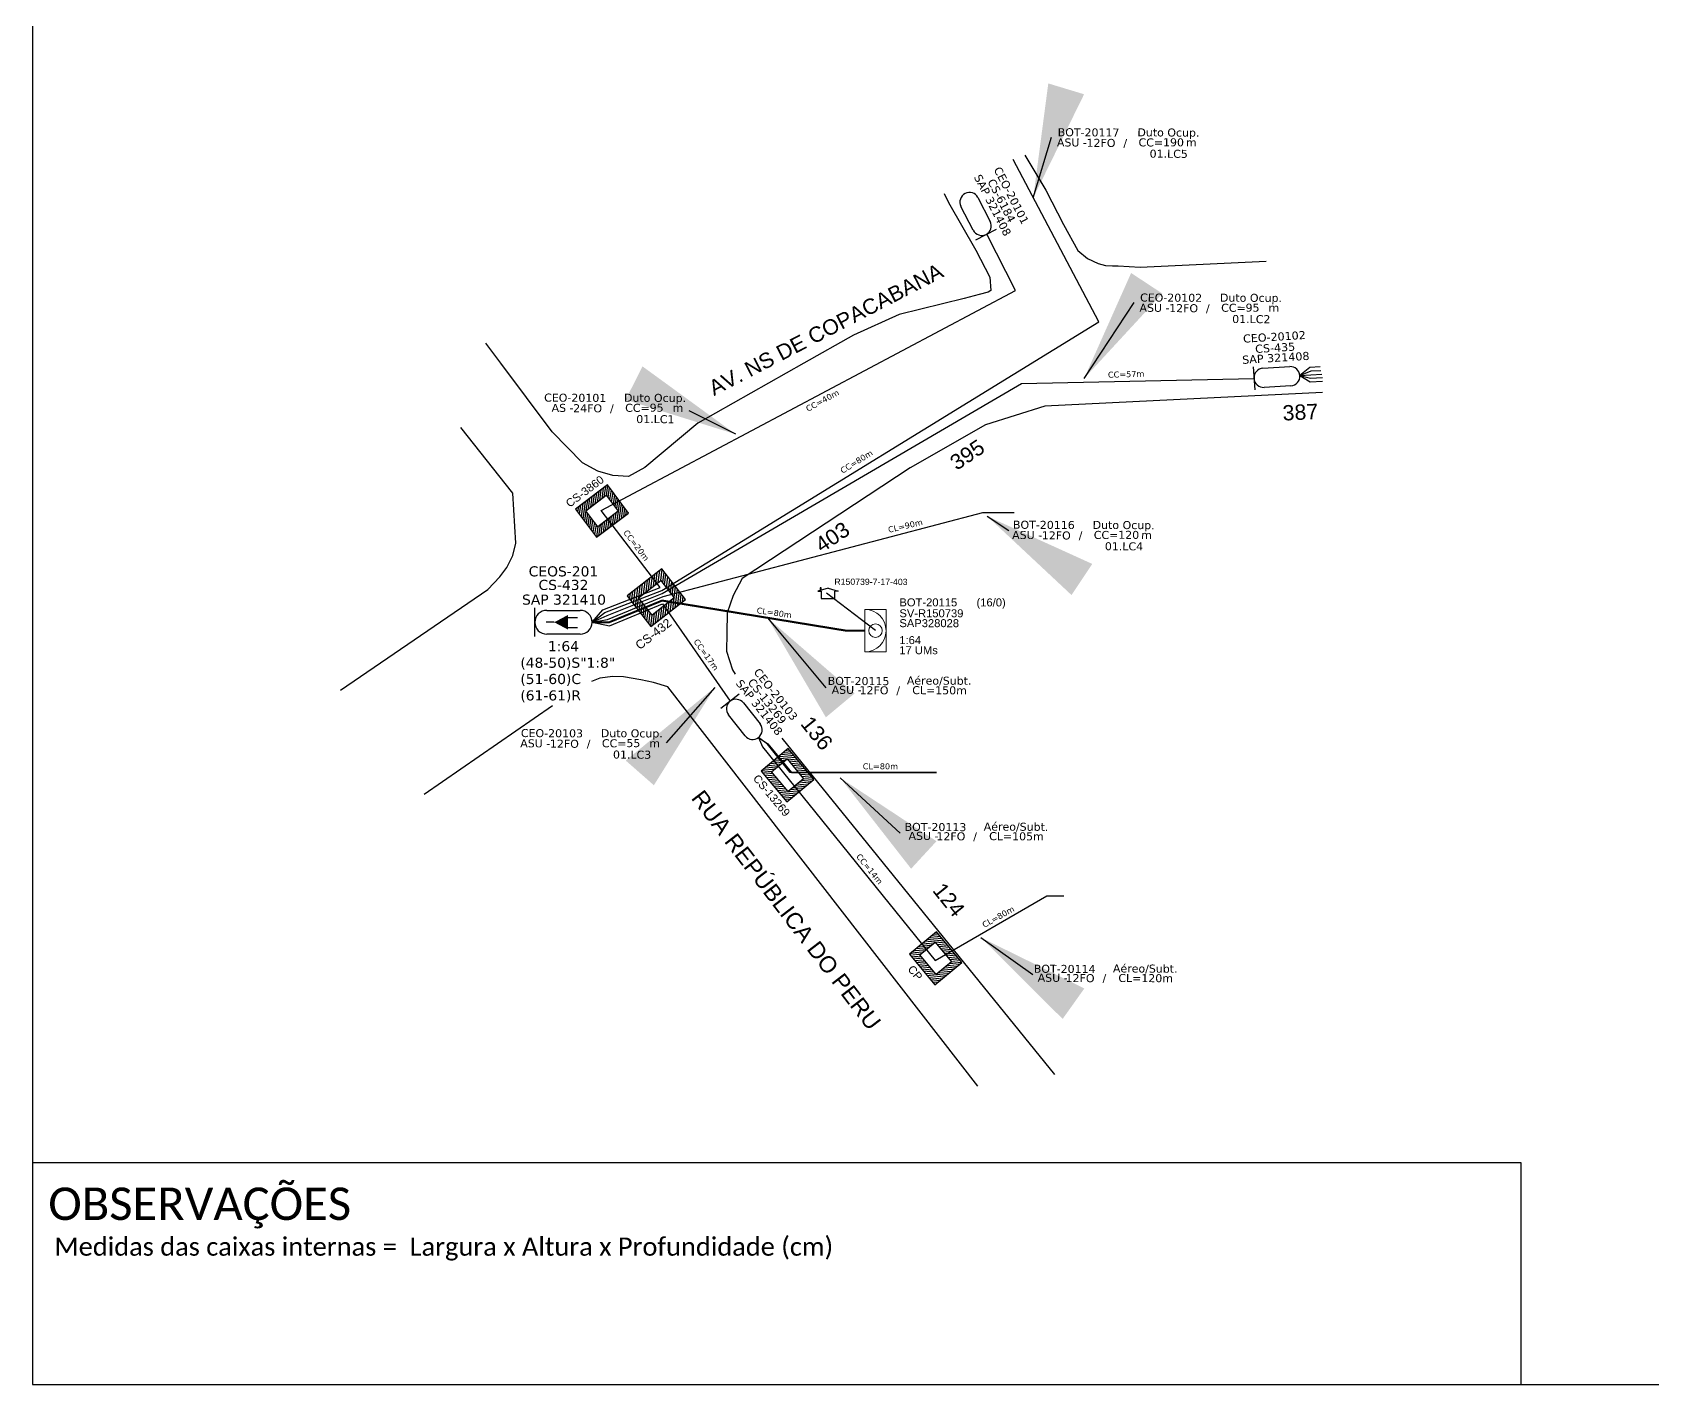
# Model space of a CAD drawing. Extents: x -89 to 749, y 705 to 1299.
# Drawn here: x -89.3 to 266.6, y 705 to 1002 of the extents above; entities that cross this region are included whole.
import ezdxf
from ezdxf.enums import TextEntityAlignment as Align

# ---------------------------------------------------------------- set-up
doc = ezdxf.new("R2010")
doc.units = 0
for name, color, linetype in [('10.1-Caixas Subterrâneas', 5, 'Continuous'), ('20.4-CEOS', 1, 'Continuous'), ('20.5-CEO', 1, 'Continuous'), ('CAP a instalar', 1, 'Continuous'), ('label_cabos', 7, 'Continuous'), ('Legenda', 1, 'Continuous'), ('MUB', 252, 'Continuous'), ('surveys', 7, 'Continuous'), ('Surveys Casinhas', 7, 'Continuous'), ('surveys legendas', 7, 'Continuous')]:
    doc.layers.add(name, color=color, linetype=linetype)
doc.layers.add("20.0-LEGENDA DOS CDO'S", color=1, linetype='Continuous', lineweight=0)
doc.layers.add('20.1-CDO_INTERIOR', color=1, linetype='Continuous', lineweight=0)
doc.layers.add('Comprimeto de lance', color=7, linetype='Continuous', true_color=0xf9f9f9)
doc.layers.add('EXTRA', color=50, linetype='Continuous', plot=False)
doc.styles.add('ARIAL', font='arial.ttf')
doc.styles.add('ROMANS', font='romans')
doc.styles.add('siredit', font='verdana.ttf')
doc.styles.add('WMF-Calibri0', font='calibri.ttf')
doc.linetypes.add('FENCELINE1', pattern='A,0.25,-0.1,[133,ltypeshp.shx,S=0.1,R=0,X=-0.1,Y=0],-0.1,1', length=1.45)
doc.dimstyles.new('CC', dxfattribs={"dimtxt": 1, "dimasz": 2, "dimexe": 0.18, "dimexo": 0.0625, "dimgap": 0.09, "dimtad": 0, "dimdec": 0, "dimrnd": 1, "dimzin": 0, "dimdsep": 46, "dimtxsty": 'siredit', "dimblk": 'NONE', "dimcen": 0, "dimse1": 1, "dimse2": 1, "dimsd1": 1, "dimsd2": 1, "dimclrt": 7, "dimadec": 0, "dimazin": 0, "dimtfac": 1, "dimtdec": 0, "dimtofl": 0, "dimtmove": 0, "dimatfit": 3, "dimfxl": 1, "dimtolj": 1, "dimtzin": 0, "dimarcsym": 0})

# ---------------------------------------------------------------- blocks, each defined once
blk = doc.blocks.new('*X58')
at = {"color": 0, "linetype": 'Continuous'}
for p, q in [((-1.25, 0.34099), (-0.49099, 1.1)), ((-1.25, 0.517767), (-0.667767, 1.1)), ((-1.25, 0.694544), (-0.844544, 1.1)), ((-1.25, 0.87132), (-1.02132, 1.1)), ((-1.25, 1.048097), (-1.198097, 1.1)), ((-0.789214, 0.625), (-0.314214, 1.1)), ((-0.612437, 0.625), (-0.137437, 1.1)), ((-0.43566, 0.625), (0.03934, 1.1)), ((-0.258883, 0.625), (0.216117, 1.1)), ((-0.082107, 0.625), (0.392893, 1.1)), ((0.09467, 0.625), (0.56967, 1.1)), ((0.271447, 0.625), (0.746447, 1.1)), ((0.448223, 0.625), (0.923223, 1.1)), ((0.625, 0.625), (1.1, 1.1)), ((0.801777, 0.625), (1.25, 1.073223)), ((-1.25, 0.164214), (-0.8035, 0.610714)), ((-1.25, -0.012563), (-0.8035, 0.433937)), ((-1.25, -0.18934), (-0.8035, 0.25716)), ((-1.25, -0.366117), (-0.8035, 0.080383)), ((0.8035, 0.449947), (1.25, 0.896447)), ((0.8035, 0.27317), (1.25, 0.71967)), ((0.8035, 0.096393), (1.25, 0.542893)), ((0.8035, -0.080383), (1.25, 0.366117)), ((0.8035, -0.25716), (1.25, 0.18934)), ((0.8035, -0.433937), (1.25, 0.012563)), ((-1.25, -0.542893), (-0.8035, -0.096393)), ((-1.25, -0.71967), (-0.8035, -0.27317)), ((-1.25, -0.896447), (-0.8035, -0.449947)), ((-1.25, -1.073223), (-0.801777, -0.625)), ((-1.1, -1.1), (-0.625, -0.625)), ((-0.923223, -1.1), (-0.448223, -0.625)), ((-0.746447, -1.1), (-0.271447, -0.625)), ((-0.56967, -1.1), (-0.09467, -0.625)), ((-0.392893, -1.1), (0.082107, -0.625)), ((-0.216117, -1.1), (0.258883, -0.625)), ((-0.03934, -1.1), (0.43566, -0.625)), ((0.137437, -1.1), (0.612437, -0.625)), ((0.314214, -1.1), (0.789214, -0.625)), ((0.49099, -1.1), (1.25, -0.34099)), ((0.667767, -1.1), (1.25, -0.517767)), ((0.8035, -0.610714), (1.25, -0.164214)), ((0.844544, -1.1), (1.25, -0.694544)), ((1.02132, -1.1), (1.25, -0.87132)), ((1.198097, -1.1), (1.25, -1.048097))]:
    blk.add_line(p, q, dxfattribs=at)
blk = doc.blocks.new('MANHOLE_MQ')
at = {"color": 0, "linetype": 'Continuous'}
for p, q in [((0.00000623, 0.00000569), (-0.00000627, 0.00000569)), ((-0.00000627, 0.00000569), (-0.00000627, -0.00000531)), ((0.00000623, -0.00000531), (0.00000623, 0.00000569)), ((-0.00000404, 0.00000331), (0.00000399, 0.00000331)), ((-0.00000404, -0.00000294), (-0.00000404, 0.00000331)), ((0.00000399, 0.00000331), (0.00000399, -0.00000294)), ((0.00000399, -0.00000294), (-0.00000404, -0.00000294)), ((0.00000399, -0.00000294), (0.00000399, -0.00000294)), ((-0.00000627, -0.00000531), (0.00000623, -0.00000531))]:
    blk.add_line(p, q, dxfattribs=at)
at = {"color": 0, "linetype": 'Continuous', "xscale": 5e-06, "yscale": 5e-06, "zscale": 1e-05}
blk.add_blockref('*X58', (-0.00000002, 0.00000019), dxfattribs=at)
blk = doc.blocks.new('*X68')
at = {"color": 0, "linetype": 'Continuous'}
for p, q in [((-1.25, 0.34099), (-0.49099, 1.1)), ((-1.25, 0.517767), (-0.667767, 1.1)), ((-1.25, 0.694544), (-0.844544, 1.1)), ((-1.25, 0.87132), (-1.02132, 1.1)), ((-1.25, 1.048097), (-1.198097, 1.1)), ((-0.789214, 0.625), (-0.314214, 1.1)), ((-0.612437, 0.625), (-0.137437, 1.1)), ((-0.43566, 0.625), (0.03934, 1.1)), ((-0.258883, 0.625), (0.216117, 1.1)), ((-0.082107, 0.625), (0.392893, 1.1)), ((0.09467, 0.625), (0.56967, 1.1)), ((0.271447, 0.625), (0.746447, 1.1)), ((0.448223, 0.625), (0.923223, 1.1)), ((0.625, 0.625), (1.1, 1.1)), ((0.801777, 0.625), (1.25, 1.073223)), ((-1.25, 0.164214), (-0.8035, 0.610714)), ((-1.25, -0.012563), (-0.8035, 0.433937)), ((-1.25, -0.18934), (-0.8035, 0.25716)), ((-1.25, -0.366117), (-0.8035, 0.080383)), ((0.8035, 0.449947), (1.25, 0.896447)), ((0.8035, 0.27317), (1.25, 0.71967)), ((0.8035, 0.096393), (1.25, 0.542893)), ((0.8035, -0.080383), (1.25, 0.366117)), ((0.8035, -0.25716), (1.25, 0.18934)), ((0.8035, -0.433937), (1.25, 0.012563)), ((-1.25, -0.542893), (-0.8035, -0.096393)), ((-1.25, -0.71967), (-0.8035, -0.27317)), ((-1.25, -0.896447), (-0.8035, -0.449947)), ((-1.25, -1.073223), (-0.801777, -0.625)), ((-1.1, -1.1), (-0.625, -0.625)), ((-0.923223, -1.1), (-0.448223, -0.625)), ((-0.746447, -1.1), (-0.271447, -0.625)), ((-0.56967, -1.1), (-0.09467, -0.625)), ((-0.392893, -1.1), (0.082107, -0.625)), ((-0.216117, -1.1), (0.258883, -0.625)), ((-0.03934, -1.1), (0.43566, -0.625)), ((0.137437, -1.1), (0.612437, -0.625)), ((0.314214, -1.1), (0.789214, -0.625)), ((0.49099, -1.1), (1.25, -0.34099)), ((0.667767, -1.1), (1.25, -0.517767)), ((0.8035, -0.610714), (1.25, -0.164214)), ((0.844544, -1.1), (1.25, -0.694544)), ((1.02132, -1.1), (1.25, -0.87132)), ((1.198097, -1.1), (1.25, -1.048097))]:
    blk.add_line(p, q, dxfattribs=at)
blk = doc.blocks.new('*U66')
at = {"color": 0, "linetype": 'Continuous'}
for p, q in [((0.001244, 0.001095), (-0.000006, 0.001095)), ((-0.000006, 0.001095), (-0.000006, -0.000005)), ((0.001244, -0.000005), (0.001244, 0.001095)), ((0.000217, 0.000857), (0.00102, 0.000857)), ((0.000217, 0.000232), (0.000217, 0.000857)), ((0.00102, 0.000857), (0.00102, 0.000232)), ((0.00102, 0.000232), (0.000217, 0.000232)), ((0.00102, 0.000232), (0.00102, 0.000232)), ((-0.000006, -0.000005), (0.001244, -0.000005))]:
    blk.add_line(p, q, dxfattribs=at)
at = {"color": 0, "linetype": 'Continuous', "xscale": 0.0005, "yscale": 0.0005, "zscale": 0.001}
blk.add_blockref('*X68', (0.000619, 0.000545), dxfattribs=at)
at = {"layer": '10.1-Caixas Subterrâneas', "color": 0, "lineweight": 0, "style": 'ROMANS'}
blk.add_attdef('FID', (-0.000027, -0.000378), '', height=0.00025, dxfattribs=at)
at = {"layer": '10.1-Caixas Subterrâneas', "color": 0, "lineweight": 0, "style": 'ROMANS', "flags": 3}
for tag, p in [('FATOR', (-0.000622, -0.000749)), ('ID_ATIVIDADE', (-0.000622, -0.001121)), ('QTDE', (-0.000622, -0.001493))]:
    blk.add_attdef(tag, p, '', height=0.00025, dxfattribs=at)
blk = doc.blocks.new('_None')
blk = doc.blocks.new('Inst CB DT OCUP CFOA-SM-ASU-120-S-12')
at = {"layer": 'label_cabos', "color": 0, "style": 'siredit'}
for tag, flags, p in [('ID_ATIVIDADE', 3, (1.31, 2.67)), ('FATOR', 1, (11.56, 2.55))]:
    blk.add_attdef(tag, text='', height=1, rotation=359.69, dxfattribs=dict(at, flags=flags)).set_placement(p, align=Align.MIDDLE_CENTER)
for tag, p in [('TIPO_CABO', (1.26, 0)), ('DESTINO_CABO', (3.13, 1.26)), ('CABO', (4.69, -0.05)), ('/', (7.71, -0.05)), ('LANCE', (10.91, 0)), ('TIPO_CABO', (13.11, 1.24)), ('UND', (15.96, 0)), ('FID', (13.15, -1.41))]:
    blk.add_attdef(tag, text='', height=1, rotation=359.69, dxfattribs=at).set_placement(p, align=Align.MIDDLE_CENTER)
blk.add_attdef('QTDE', (12.43, -0.47), '', height=1, rotation=359.69, dxfattribs=at)
blk = doc.blocks.new('LEGENDA DOS CABOS')
at = {"layer": 'EXTRA', "color": 0, "style": 'siredit'}
for tag, p in [('ID', (4.6, 0.97)), ('XX', (9.03, 0.97))]:
    blk.add_attdef(tag, text='', height=0.48, rotation=359.69, dxfattribs=at).set_placement(p, align=Align.MIDDLE_CENTER)
at = {"layer": 'Legenda', "color": 0, "style": 'siredit'}
for tag, p in [('TIPO_CABO', (1.31, 0)), ('CABO', (4.69, -0.05)), ('/', (6.81, -0.05)), ('METROS', (10.03, -0.05))]:
    blk.add_attdef(tag, text='', height=0.8, rotation=359.69, dxfattribs=at).set_placement(p, align=Align.MIDDLE_CENTER)
blk = doc.blocks.new('*U69')
at = {"layer": '20.4-CEOS', "color": 7, "style": 'siredit'}
for tag, p in [('FIBRAS_SPLITTER', (0, 0)), ('FIBRAS_TOP_C', (0, -4.13)), ('RESERVA_FINAIS', (0, -5.46))]:
    blk.add_attdef(tag, p, '', height=1.01, dxfattribs=at)
for tag, p, flags in [('ID_ATIVIDADE', (0, -6.77), 3), ('FATOR', (0, -8.09), 1), ('QTDE', (0, -9.4), 1), ('FID', (0, -10.71), 1)]:
    blk.add_attdef(tag, p, '', height=1.01, dxfattribs=dict(at, flags=flags))
blk = doc.blocks.new('Inst CB DT OCUP CFOA-SM-AS-80-TS-24')
at = {"layer": 'label_cabos', "color": 0, "style": 'siredit'}
for tag, flags, p in [('ID_ATIVIDADE', 3, (1.31, 2.67)), ('FATOR', 1, (11.56, 2.55))]:
    blk.add_attdef(tag, text='', height=1, rotation=359.69, dxfattribs=dict(at, flags=flags)).set_placement(p, align=Align.MIDDLE_CENTER)
for tag, p in [('TIPO_CABO', (1.76, 0)), ('DESTINO_CABO', (3.13, 1.26)), ('CABO', (4.69, -0.05)), ('/', (7.71, -0.05)), ('LANCE', (10.91, 0)), ('TIPO_CABO', (13.11, 1.24)), ('UND', (15.96, 0)), ('FID', (13.15, -1.41))]:
    blk.add_attdef(tag, text='', height=1, rotation=359.69, dxfattribs=at).set_placement(p, align=Align.MIDDLE_CENTER)
blk.add_attdef('QTDE', (12.43, -0.47), '', height=1, rotation=359.69, dxfattribs=at)

msp = doc.modelspace()

# ---------------------------------------------------------------- linework, layer by layer
msp.add_lwpolyline([(-89.32, 705.02), (749.25, 705.02), (749.25, 1299.02), (-89.32, 1299.02), (-89.32, 705.02)])
at = {"color": 4}
msp.add_lwpolyline([(95.91, 870.62), (85.18, 878.83)], dxfattribs=at)
at = {"color": 7}
for points in [[(-89.24, 753.78), (237.71, 753.78)], [(237.71, 753.78), (237.71, 705.02)]]:
    msp.add_lwpolyline(points, dxfattribs=at)
at = {"layer": '20.1-CDO_INTERIOR', "color": 1, "lineweight": 18}
msp.add_lwpolyline([(98.24, 865.95), (98.25, 875.29), (93.58, 875.29), (93.57, 865.95)], close=True, dxfattribs=at)
msp.add_circle((95.91, 870.62), 1.49, dxfattribs=at)
msp.add_arc((93.57, 870.62), 4.67, 269.9724, 89.9724, dxfattribs=at)
at = {"layer": '20.4-CEOS', "color": 5}
for p, q in [((23.69, 875.08), (31.03, 875.08)), ((31.03, 869.85), (23.69, 869.85))]:
    msp.add_line(p, q, dxfattribs=at)
for points in [[(21.07, 869.31), (21.07, 875.62)], [(25.33, 872.46), (23.57, 872.46)], [(28.23, 873.5), (30.46, 873.5)], [(28.23, 871.32), (30.46, 871.32)]]:
    msp.add_lwpolyline(points, dxfattribs=at)
msp.add_lwpolyline([(25.33, 872.46, 0, 3.23, 0), (28.37, 872.46, 3.23, 3.23, 0)], format="xyseb", dxfattribs=at)
for centre, start, end in [((23.69, 872.46), 90, 270), ((31.03, 872.46), 270, 90)]:
    msp.add_arc(centre, 2.62, start, end, dxfattribs=at)
at = {"layer": '20.5-CEO', "color": 7}
for p, q in [((118.43, 965.74), (121.12, 960.49)), ((117.38, 958.57), (114.69, 963.82)), ((181.04, 928.26), (186.93, 928.62)), ((187.19, 924.42), (181.3, 924.06))]:
    msp.add_line(p, q, dxfattribs=at)
at = {"layer": '20.5-CEO', "color": 255}
for p, q in [((66.91, 854.76), (70.56, 850.13)), ((67.26, 847.52), (63.61, 852.15))]:
    msp.add_line(p, q, dxfattribs=at)
at = {"layer": '20.5-CEO', "color": 7}
for points in [[(117.95, 956.5), (122.47, 958.81)], [(178.92, 928.56), (179.23, 923.5)]]:
    msp.add_lwpolyline(points, dxfattribs=at)
at = {"layer": '20.5-CEO', "color": 255}
msp.add_lwpolyline([(65.94, 856.68), (61.96, 853.53)], dxfattribs=at)
at = {"layer": '20.5-CEO', "color": 7}
for centre, start, end in [((116.56, 964.78), 27.1213, 207.1213), ((119.25, 959.53), 207.1213, 27.1213), ((181.17, 926.16), 93.4853, 273.4853), ((187.06, 926.52), 273.4853, 93.4853)]:
    msp.add_arc(centre, 2.1, start, end, dxfattribs=at)
at = {"layer": '20.5-CEO', "color": 255}
for centre, start, end in [((65.26, 853.45), 38.2902, 218.2902), ((68.91, 848.82), 218.2902, 38.2902)]:
    msp.add_arc(centre, 2.1, start, end, dxfattribs=at)
at = {"layer": 'CAP a instalar', "color": 255, "linetype": 'FENCELINE1', "ltscale": 5}
for points in [[(33.65, 872.46), (36.47, 874.64), (48.95, 879.42), (144.95, 938.48), (126.14, 974.1)], [(33.65, 872.46), (35.99, 875.17), (48.64, 880.12), (35.67, 896.99), (126.7, 945.35), (120.36, 957.73)], [(33.65, 872.46), (36.96, 873.95), (49.06, 878.76), (127.98, 924.92), (179.07, 926.03)], [(33.65, 872.46), (37.05, 873.1), (49.3, 878.11), (119.5, 896.56), (126.38, 896.56)], [(33.65, 872.46), (37.5, 871.71), (49.13, 876.5), (63.95, 855.11)]]:
    msp.add_lwpolyline(points, dxfattribs=at)
at = {"layer": 'CAP a instalar', "color": 7, "linetype": 'FENCELINE1', "ltscale": 5}
for points in [[(193.63, 928.58), (191.31, 928.43), (189.16, 926.64)], [(189.16, 926.64), (191.61, 927.67), (193.79, 927.8)], [(189.16, 926.64), (193.96, 926.96)], [(189.16, 926.64), (191.4, 925.3), (194.12, 925.44)], [(189.16, 926.64), (191.47, 926.06), (194.12, 926.2)]]:
    msp.add_lwpolyline(points, dxfattribs=at)
at = {"layer": 'CAP a instalar', "color": 1, "linetype": 'FENCELINE1', "ltscale": 5, "const_width": 0.446}
msp.add_lwpolyline([(33.65, 872.46), (37.3, 872.42), (49.05, 877.23), (89.45, 870.62), (93.57, 870.62)], dxfattribs=at)
at = {"layer": 'CAP a instalar', "color": 252, "linetype": 'FENCELINE1', "ltscale": 5}
for points in [[(70.22, 847.17), (72.29, 845.75), (77.46, 839.46), (109.32, 839.46)], [(70.22, 847.17), (71.12, 845.08), (108.99, 798.17), (133.58, 812.41), (137.29, 812.41)], [(109.32, 839.46), (77.19, 839.48), (72.21, 845.72), (70.22, 847.17)]]:
    msp.add_lwpolyline(points, dxfattribs=at)
at = {"layer": 'MUB', "color": 4}
for points in [[(128.7, 975.04), (133.35, 967.38), (137.2, 959.85), (140.34, 954.11), (142.52, 952.34), (144.82, 951.27), (146.46, 950.86), (147.98, 950.77), (149.22, 950.73), (154.06, 950.48)], [(110.99, 966.63), (111.97, 964.63), (117.96, 954.16), (121.05, 948.25), (121.29, 945.35), (120.69, 944.95), (118.67, 944.44), (115.38, 943.58), (101.1, 940.09), (91.11, 935.54)], [(154.06, 950.48), (181.73, 951.81)], [(13.6, 929.35), (10.32, 933.74)], [(91.11, 935.54), (80.14, 929.35)], [(80.14, 929.35), (56.85, 916.19), (45.25, 906.44), (41.64, 904.51), (38.19, 904.69), (34.91, 905.68), (31.53, 907.49), (24.87, 914.26), (13.6, 929.35)], [(194.12, 922.94), (133.1, 919.91), (120.1, 915.81), (103.56, 906.4), (66.6, 882.08), (64.65, 878.31), (63.33, 874.55), (63.22, 870.04), (63.18, 866.08), (64.5, 862.02), (65.1, 861.09)], [(-21.63, 857.57), (10.77, 879.68), (13.37, 882.41), (14.9, 884.5), (16.22, 887.14), (16.87, 889.81), (16.27, 900.79), (4.84, 915.25)], [(118.37, 770.57), (50.27, 858.25), (47.13, 859.24), (44.35, 859.8), (40.56, 860.49), (38.23, 860.56), (35.32, 860.18), (33.49, 859.46)], [(24.97, 854.12), (-3.23, 834.61)], [(75.35, 847.01), (135.21, 773.12)]]:
    msp.add_lwpolyline(points, dxfattribs=at)
at = {"layer": 'Surveys Casinhas'}
for p, q in [((85.49, 879.93), (83.27, 879.28)), ((83.27, 879.28), (83.96, 879.28)), ((83.77, 880.03), (83.76, 879.44)), ((84, 880.03), (83.77, 880.03)), ((83.96, 879.28), (83.96, 877.69)), ((84, 879.51), (84, 880.03)), ((85.49, 879.93), (87.71, 879.27)), ((87.71, 879.27), (87.01, 879.28)), ((87.01, 877.68), (87.01, 879.27)), ((83.96, 877.69), (87.01, 877.68))]:
    msp.add_line(p, q, dxfattribs=at)

# ---------------------------------------------------------------- block references
at = {"layer": '10.1-Caixas Subterrâneas', "color": 30, "yscale": 702671.7481204208, "zscale": 702671.7481204208}
for p, xscale, rotation in [((35.73, 896.99), 702671.7481204211, 216.9818232058861), ((76.68, 838.96), 702671.748120421, 129.8115835663121), ((109.23, 798.74), 702671.748120421, 129.8115835663121)]:
    msp.add_blockref('MANHOLE_MQ', p, dxfattribs=dict(at, xscale=xscale, rotation=rotation))
at = {"layer": '10.1-Caixas Subterrâneas', "color": 30}
ref = msp.add_blockref('*U66', (46.6, 871.59), dxfattribs=dict(at, xscale=7729.389125122352, yscale=7729.389125122354, zscale=7729.389125122354, rotation=37.9650240895695))
ref.add_attrib('FID', 'CS-432', (44.1, 866.32), dxfattribs={"color": 0, "lineweight": 0, "height": 1.931, "rotation": 37.965, "style": 'ARIAL'})
at = {"layer": '20.4-CEOS', "color": 0, "lineweight": 0}
ref = msp.add_blockref('*U69', (17.88, 862.47), dxfattribs=dict(at, xscale=2.197307989780961, yscale=2.197307989780961, zscale=2.197307989780961))
ref.add_attrib('FIBRAS_SPLITTER', '(48-50)S"1:8"', (17.88, 862.47), dxfattribs={"color": 7, "height": 2.2186, "style": 'siredit'})
ref.add_attrib('FIBRAS_TOP_C', '(51-60)C', (17.88, 858.9), dxfattribs={"color": 7, "height": 2.219, "style": 'siredit'})
ref.add_attrib('RESERVA_FINAIS', '(61-61)R', (17.88, 855.29), dxfattribs={"color": 7, "height": 2.219, "style": 'siredit'})
at = {"layer": 'label_cabos', "color": 0, "lineweight": 0}
ref = msp.add_blockref('Inst CB DT OCUP CFOA-SM-ASU-120-S-12', (137.23, 977.85), dxfattribs=dict(at, xscale=1.757846391824769, yscale=1.757846391824769, zscale=1.757846391824769))
ref.add_attrib('DESTINO_CABO', 'BOT-20117', dxfattribs={"color": 0, "height": 1.758, "rotation": 359.69, "style": 'siredit'}).set_placement((142.73, 980.07), align=Align.MIDDLE_CENTER)
ref.add_attrib('CABO', '12FO', dxfattribs={"color": 0, "height": 1.758, "rotation": 359.69, "style": 'siredit'}).set_placement((145.46, 977.76), align=Align.MIDDLE_CENTER)
ref.add_attrib('TIPO_CABO', 'Duto Ocup.', dxfattribs={"color": 0, "height": 1.758, "rotation": 359.69, "style": 'siredit'}).set_placement((160.27, 980.04), align=Align.MIDDLE_CENTER)
ref.add_attrib('/', '/', dxfattribs={"color": 0, "height": 1.76, "rotation": 359.69, "style": 'siredit'}).set_placement((150.79, 977.76), align=Align.MIDDLE_CENTER)
ref.add_attrib('TIPO_CABO', 'ASU - ', dxfattribs={"color": 0, "height": 1.758, "rotation": 359.69, "style": 'siredit'}).set_placement((139.45, 977.85), align=Align.MIDDLE_CENTER)
ref.add_attrib('FID', '01.LC5', dxfattribs={"color": 0, "height": 1.758, "rotation": 359.69, "style": 'siredit'}).set_placement((160.34, 975.37), align=Align.MIDDLE_CENTER)
ref.add_attrib('LANCE', 'CC=', dxfattribs={"color": 0, "height": 1.758, "rotation": 359.69, "style": 'siredit'}).set_placement((156.4, 977.86), align=Align.MIDDLE_CENTER)
ref.add_attrib('QTDE', '190', (159.08, 977.02), dxfattribs={"color": 0, "height": 1.758, "rotation": 359.69, "style": 'siredit'})
ref.add_attrib('UND', 'm', dxfattribs={"color": 0, "height": 1.76, "rotation": 359.69, "style": 'siredit'}).set_placement((165.29, 977.86), align=Align.MIDDLE_CENTER)
ref = msp.add_blockref('Inst CB DT OCUP CFOA-SM-ASU-120-S-12', (155.37, 941.54), dxfattribs=dict(at, xscale=1.757846391824769, yscale=1.757846391824769, zscale=1.757846391824769))
ref.add_attrib('DESTINO_CABO', 'CEO-20102', dxfattribs={"color": 0, "height": 1.758, "rotation": 359.69, "style": 'siredit'}).set_placement((160.87, 943.76), align=Align.MIDDLE_CENTER)
ref.add_attrib('CABO', '12FO', dxfattribs={"color": 0, "height": 1.758, "rotation": 359.69, "style": 'siredit'}).set_placement((163.61, 941.45), align=Align.MIDDLE_CENTER)
ref.add_attrib('TIPO_CABO', 'Duto Ocup.', dxfattribs={"color": 0, "height": 1.758, "rotation": 359.69, "style": 'siredit'}).set_placement((178.41, 943.73), align=Align.MIDDLE_CENTER)
ref.add_attrib('/', '/', dxfattribs={"color": 0, "height": 1.76, "rotation": 359.69, "style": 'siredit'}).set_placement((168.93, 941.45), align=Align.MIDDLE_CENTER)
ref.add_attrib('TIPO_CABO', 'ASU - ', dxfattribs={"color": 0, "height": 1.758, "rotation": 359.69, "style": 'siredit'}).set_placement((157.59, 941.53), align=Align.MIDDLE_CENTER)
ref.add_attrib('FID', '01.LC2', dxfattribs={"color": 0, "height": 1.758, "rotation": 359.69, "style": 'siredit'}).set_placement((178.48, 939.05), align=Align.MIDDLE_CENTER)
ref.add_attrib('LANCE', 'CC=', dxfattribs={"color": 0, "height": 1.758, "rotation": 359.69, "style": 'siredit'}).set_placement((174.55, 941.54), align=Align.MIDDLE_CENTER)
ref.add_attrib('QTDE', '95', (177.22, 940.7), dxfattribs={"color": 0, "height": 1.758, "rotation": 359.69, "style": 'siredit'})
ref.add_attrib('UND', 'm', dxfattribs={"color": 0, "height": 1.76, "rotation": 359.69, "style": 'siredit'}).set_placement((183.43, 941.54), align=Align.MIDDLE_CENTER)
ref = msp.add_blockref('Inst CB DT OCUP CFOA-SM-AS-80-TS-24', (24.44, 919.56), dxfattribs=dict(at, xscale=1.757846391824769, yscale=1.757846391824769, zscale=1.757846391824769))
ref.add_attrib('DESTINO_CABO', 'CEO-20101', dxfattribs={"color": 0, "height": 1.758, "rotation": 359.69, "style": 'siredit'}).set_placement((29.94, 921.78), align=Align.MIDDLE_CENTER)
ref.add_attrib('CABO', '24FO', dxfattribs={"color": 0, "height": 1.758, "rotation": 359.69, "style": 'siredit'}).set_placement((32.67, 919.47), align=Align.MIDDLE_CENTER)
ref.add_attrib('TIPO_CABO', 'Duto Ocup.', dxfattribs={"color": 0, "height": 1.758, "rotation": 359.69, "style": 'siredit'}).set_placement((47.48, 921.75), align=Align.MIDDLE_CENTER)
ref.add_attrib('/', '/', dxfattribs={"color": 0, "height": 1.76, "rotation": 359.69, "style": 'siredit'}).set_placement((38, 919.47), align=Align.MIDDLE_CENTER)
ref.add_attrib('TIPO_CABO', 'AS - ', dxfattribs={"color": 0, "height": 1.758, "rotation": 359.69, "style": 'siredit'}).set_placement((27.54, 919.55), align=Align.MIDDLE_CENTER)
ref.add_attrib('FID', '01.LC1', dxfattribs={"color": 0, "height": 1.758, "rotation": 359.69, "style": 'siredit'}).set_placement((47.55, 917.08), align=Align.MIDDLE_CENTER)
ref.add_attrib('LANCE', 'CC=', dxfattribs={"color": 0, "height": 1.758, "rotation": 359.69, "style": 'siredit'}).set_placement((43.61, 919.56), align=Align.MIDDLE_CENTER)
ref.add_attrib('QTDE', '95', (46.29, 918.73), dxfattribs={"color": 0, "height": 1.758, "rotation": 359.69, "style": 'siredit'})
ref.add_attrib('UND', 'm', dxfattribs={"color": 0, "height": 1.76, "rotation": 359.69, "style": 'siredit'}).set_placement((52.5, 919.56), align=Align.MIDDLE_CENTER)
ref = msp.add_blockref('Inst CB DT OCUP CFOA-SM-ASU-120-S-12', (127.4, 891.64), dxfattribs=dict(at, xscale=1.757846391824769, yscale=1.757846391824769, zscale=1.757846391824769))
ref.add_attrib('DESTINO_CABO', 'BOT-20116', dxfattribs={"color": 0, "height": 1.758, "rotation": 359.69, "style": 'siredit'}).set_placement((132.9, 893.86), align=Align.MIDDLE_CENTER)
ref.add_attrib('CABO', '12FO', dxfattribs={"color": 0, "height": 1.758, "rotation": 359.69, "style": 'siredit'}).set_placement((135.63, 891.54), align=Align.MIDDLE_CENTER)
ref.add_attrib('TIPO_CABO', 'Duto Ocup.', dxfattribs={"color": 0, "height": 1.758, "rotation": 359.69, "style": 'siredit'}).set_placement((150.44, 893.82), align=Align.MIDDLE_CENTER)
ref.add_attrib('/', '/', dxfattribs={"color": 0, "height": 1.76, "rotation": 359.69, "style": 'siredit'}).set_placement((140.96, 891.54), align=Align.MIDDLE_CENTER)
ref.add_attrib('TIPO_CABO', 'ASU - ', dxfattribs={"color": 0, "height": 1.758, "rotation": 359.69, "style": 'siredit'}).set_placement((129.61, 891.63), align=Align.MIDDLE_CENTER)
ref.add_attrib('FID', '01.LC4', dxfattribs={"color": 0, "height": 1.758, "rotation": 359.69, "style": 'siredit'}).set_placement((150.51, 889.15), align=Align.MIDDLE_CENTER)
ref.add_attrib('LANCE', 'CC=', dxfattribs={"color": 0, "height": 1.758, "rotation": 359.69, "style": 'siredit'}).set_placement((146.57, 891.64), align=Align.MIDDLE_CENTER)
ref.add_attrib('QTDE', '120', (149.24, 890.8), dxfattribs={"color": 0, "height": 1.758, "rotation": 359.69, "style": 'siredit'})
ref.add_attrib('UND', 'm', dxfattribs={"color": 0, "height": 1.76, "rotation": 359.69, "style": 'siredit'}).set_placement((155.46, 891.64), align=Align.MIDDLE_CENTER)
ref = msp.add_blockref('LEGENDA DOS CABOS', (84.75, 856.7), dxfattribs=dict(at, xscale=1.757846391824769, yscale=1.757846391824769, zscale=1.757846391824769))
ref.add_attrib('ID', 'BOT-20115', dxfattribs={"color": 0, "height": 1.758, "rotation": 359.69, "style": 'siredit'}).set_placement((92.2, 859.56), align=Align.MIDDLE_CENTER)
ref.add_attrib('CABO', '12FO', dxfattribs={"color": 0, "height": 1.758, "rotation": 359.69, "style": 'siredit'}).set_placement((95.59, 857.53), align=Align.MIDDLE_CENTER)
ref.add_attrib('METROS', 'CL=150m', dxfattribs={"color": 0, "height": 1.758, "rotation": 359.69, "style": 'siredit'}).set_placement((109.99, 857.53), align=Align.MIDDLE_CENTER)
ref.add_attrib('XX', 'Aéreo/Subt.', dxfattribs={"color": 0, "height": 1.7578, "rotation": 359.69, "style": 'siredit'}).set_placement((109.9, 859.64), align=Align.MIDDLE_CENTER)
ref.add_attrib('/', '/', dxfattribs={"color": 0, "height": 1.76, "rotation": 359.69, "style": 'siredit'}).set_placement((100.91, 857.53), align=Align.MIDDLE_CENTER)
ref.add_attrib('TIPO_CABO', 'ASU -', dxfattribs={"color": 0, "height": 1.758, "rotation": 359.69, "style": 'siredit'}).set_placement((89.57, 857.62), align=Align.MIDDLE_CENTER)
ref = msp.add_blockref('Inst CB DT OCUP CFOA-SM-ASU-120-S-12', (19.32, 845.88), dxfattribs=dict(at, xscale=1.757846391824769, yscale=1.757846391824769, zscale=1.757846391824769))
ref.add_attrib('DESTINO_CABO', 'CEO-20103', dxfattribs={"color": 0, "height": 1.758, "rotation": 359.69, "style": 'siredit'}).set_placement((24.83, 848.1), align=Align.MIDDLE_CENTER)
ref.add_attrib('CABO', '12FO', dxfattribs={"color": 0, "height": 1.758, "rotation": 359.69, "style": 'siredit'}).set_placement((27.56, 845.79), align=Align.MIDDLE_CENTER)
ref.add_attrib('TIPO_CABO', 'Duto Ocup.', dxfattribs={"color": 0, "height": 1.758, "rotation": 359.69, "style": 'siredit'}).set_placement((42.37, 848.07), align=Align.MIDDLE_CENTER)
ref.add_attrib('/', '/', dxfattribs={"color": 0, "height": 1.76, "rotation": 359.69, "style": 'siredit'}).set_placement((32.88, 845.79), align=Align.MIDDLE_CENTER)
ref.add_attrib('TIPO_CABO', 'ASU - ', dxfattribs={"color": 0, "height": 1.758, "rotation": 359.69, "style": 'siredit'}).set_placement((21.54, 845.87), align=Align.MIDDLE_CENTER)
ref.add_attrib('FID', '01.LC3', dxfattribs={"color": 0, "height": 1.758, "rotation": 359.69, "style": 'siredit'}).set_placement((42.44, 843.39), align=Align.MIDDLE_CENTER)
ref.add_attrib('LANCE', 'CC=', dxfattribs={"color": 0, "height": 1.758, "rotation": 359.69, "style": 'siredit'}).set_placement((38.5, 845.88), align=Align.MIDDLE_CENTER)
ref.add_attrib('QTDE', '55', (41.17, 845.05), dxfattribs={"color": 0, "height": 1.758, "rotation": 359.69, "style": 'siredit'})
ref.add_attrib('UND', 'm', dxfattribs={"color": 0, "height": 1.76, "rotation": 359.69, "style": 'siredit'}).set_placement((47.39, 845.88), align=Align.MIDDLE_CENTER)
ref = msp.add_blockref('LEGENDA DOS CABOS', (101.64, 824.62), dxfattribs=dict(at, xscale=1.757846391824769, yscale=1.757846391824769, zscale=1.757846391824769))
ref.add_attrib('ID', 'BOT-20113', dxfattribs={"color": 0, "height": 1.758, "rotation": 359.69, "style": 'siredit'}).set_placement((109.09, 827.49), align=Align.MIDDLE_CENTER)
ref.add_attrib('CABO', '12FO', dxfattribs={"color": 0, "height": 1.758, "rotation": 359.69, "style": 'siredit'}).set_placement((112.48, 825.46), align=Align.MIDDLE_CENTER)
ref.add_attrib('METROS', 'CL=105m', dxfattribs={"color": 0, "height": 1.758, "rotation": 359.69, "style": 'siredit'}).set_placement((126.88, 825.46), align=Align.MIDDLE_CENTER)
ref.add_attrib('XX', 'Aéreo/Subt.', dxfattribs={"color": 0, "height": 1.7578, "rotation": 359.69, "style": 'siredit'}).set_placement((126.79, 827.56), align=Align.MIDDLE_CENTER)
ref.add_attrib('/', '/', dxfattribs={"color": 0, "height": 1.76, "rotation": 359.69, "style": 'siredit'}).set_placement((117.8, 825.46), align=Align.MIDDLE_CENTER)
ref.add_attrib('TIPO_CABO', 'ASU -', dxfattribs={"color": 0, "height": 1.758, "rotation": 359.69, "style": 'siredit'}).set_placement((106.46, 825.54), align=Align.MIDDLE_CENTER)
ref = msp.add_blockref('LEGENDA DOS CABOS', (130.03, 793.46), dxfattribs=dict(at, xscale=1.757846391824769, yscale=1.757846391824769, zscale=1.757846391824769))
ref.add_attrib('ID', 'BOT-20114', dxfattribs={"color": 0, "height": 1.758, "rotation": 359.69, "style": 'siredit'}).set_placement((137.48, 796.33), align=Align.MIDDLE_CENTER)
ref.add_attrib('CABO', '12FO', dxfattribs={"color": 0, "height": 1.758, "rotation": 359.69, "style": 'siredit'}).set_placement((140.86, 794.3), align=Align.MIDDLE_CENTER)
ref.add_attrib('METROS', 'CL=120m', dxfattribs={"color": 0, "height": 1.758, "rotation": 359.69, "style": 'siredit'}).set_placement((155.27, 794.3), align=Align.MIDDLE_CENTER)
ref.add_attrib('XX', 'Aéreo/Subt.', dxfattribs={"color": 0, "height": 1.7578, "rotation": 359.69, "style": 'siredit'}).set_placement((155.18, 796.4), align=Align.MIDDLE_CENTER)
ref.add_attrib('/', '/', dxfattribs={"color": 0, "height": 1.76, "rotation": 359.69, "style": 'siredit'}).set_placement((146.19, 794.3), align=Align.MIDDLE_CENTER)
ref.add_attrib('TIPO_CABO', 'ASU -', dxfattribs={"color": 0, "height": 1.758, "rotation": 359.69, "style": 'siredit'}).set_placement((134.84, 794.38), align=Align.MIDDLE_CENTER)

# ---------------------------------------------------------------- texts
at = {"color": 7, "style": 'WMF-Calibri0'}
msp.add_text('OBSERVAÇÕES', height=7.1308, dxfattribs=at).set_placement((-85.83, 741.17))
at = {"color": 7, "insert": (-84.48, 737.33), "char_height": 4, "width": 658.8434, "attachment_point": 1, "style": 'WMF-Calibri0'}
msp.add_mtext('Medidas das caixas internas =  Largura x Altura x Profundidade (cm)', dxfattribs=at)
at = {"layer": '10.1-Caixas Subterrâneas', "color": 30, "style": 'ARIAL'}
for s, rotation, p in [('CS-3860', 36.9818, (28.71, 897.59)), ('CS-13269', 309.8116, (68.88, 838.1)), ('CP', 309.8116, (102.86, 796.21))]:
    msp.add_text(s, height=1.758, rotation=rotation, dxfattribs=at).set_placement(p)
at = {"layer": "20.0-LEGENDA DOS CDO'S", "color": 1, "lineweight": 0, "style": 'ARIAL'}
for s, p in [('BOT-20115', (101.17, 875.96)), ('(16/0)', (118.11, 875.95)), ('SAP328028', (101.16, 871.39)), ('SV-R150739', (101.17, 873.56)), ('1:64', (101.15, 867.67)), ('17 UMs', (101.15, 865.45))]:
    msp.add_text(s, height=1.758, rotation=359.9724, dxfattribs=at).set_placement(p)
at = {"layer": '20.4-CEOS', "color": 7, "lineweight": 0, "style": 'siredit'}
for s, rotation, p in [('CEO-20101', 297.1213, (126.56, 966.61)), ('CEO-20102', 3.4853, (183.5, 936.05)), ('CEO-20103', 308.2902, (74.71, 857.19))]:
    msp.add_text(s, height=1.775, rotation=rotation, dxfattribs=at).set_placement(p, align=Align.TOP_CENTER)
at = {"layer": '20.4-CEOS', "color": 5, "lineweight": 0, "style": 'siredit'}
for s, p in [('CEOS-201', (27.36, 884.76)), ('CS-432', (27.36, 881.78)), ('SAP 321410', (27.48, 878.55))]:
    msp.add_text(s, height=2.219, dxfattribs=at).set_placement(p, align=Align.TOP_CENTER)
at = {"layer": '20.4-CEOS', "color": 7, "lineweight": 0, "style": 'siredit'}
msp.add_text('1:64', height=2.219, dxfattribs=at).set_placement((27.36, 868.32), align=Align.TOP_CENTER)
at = {"layer": '20.5-CEO', "color": 7, "lineweight": 0, "style": 'siredit'}
for s, rotation, p in [('SAP 321408', 297.1213, (122.45, 964.48)), ('CS-6184', 297.1213, (124.42, 965.49)), ('CS-435', 3.4853, (183.67, 933.65)), ('SAP 321408', 3.4853, (183.81, 931.44)), ('SAP 321408', 308.2902, (71.1, 854.31)), ('CS-13269', 308.2902, (72.83, 855.68))]:
    msp.add_text(s, height=1.782, rotation=rotation, dxfattribs=at).set_placement(p, align=Align.TOP_CENTER)
at = {"layer": 'Comprimeto de lance', "ltscale": 0.5, "char_height": 1.302, "width": 15.6257, "attachment_point": 5, "style": 'siredit'}
for s, insert, rotation in [('\\A1;CC=57m', (150.98, 926.93), 1.7011), ('\\A1;CC=40m', (84.26, 921.15), 28.7416), ('\\A1;CC=80m', (91.74, 907.73), 31.9468), ('\\A1;CL=90m', (102.47, 893.62), 13.2691), ('\\A1;CC=20m', (43.35, 889.35), 307.2899), ('\\A1;CL=80m', (73.67, 874.54), 351.6083), ('\\A1;CC=17m', (58.71, 865.34), 305.5864), ('\\A1;CL=80m', (96.99, 840.81), 359.934), ('\\A1;CC=14m', (94.6, 818.28), 309.0932), ('\\A1;CL=80m', (122.88, 807.76), 29.1315)]:
    msp.add_mtext(s, dxfattribs=dict(at, insert=insert, rotation=rotation))
at = {"layer": 'MUB', "style": 'ARIAL'}
for s, height, rotation, p in [('AV. NS DE COPACABANA', 3.3619, 27.4354, (60.42, 922.13)), ('RUA REPÚBLICA DO PERU', 3.586, 307.44, (55.26, 833.81))]:
    msp.add_text(s, height=height, rotation=rotation, dxfattribs=at).set_placement(p)
at = {"layer": 'surveys', "style": 'ARIAL'}
for s, rotation, p in [('387', 2.7472, (189.26, 918.62)), ('395', 33.8688, (116.07, 909.28)), ('403', 33.8688, (86.43, 891.2)), ('136', 308.7982, (83.04, 848.11)), ('124', 308.7982, (112.05, 811.51))]:
    msp.add_text(s, height=3.362, rotation=rotation, dxfattribs=at).set_placement(p, align=Align.MIDDLE_CENTER)
at = {"layer": 'surveys legendas', "style": 'ARIAL'}
msp.add_text('R150739-7-17-403', height=1.3718, rotation=359.7837, dxfattribs=at).set_placement((86.87, 880.7))

# ---------------------------------------------------------------- leaders
at = {"layer": 'label_cabos'}
for points in [[(130.57, 965.7), (134.61, 979.05)], [(141.76, 926.04), (152.75, 942.73)], [(65.2, 913.76), (55.01, 918.89)], [(120.47, 895.75), (125.2, 892.59)], [(72.19, 873.44), (85, 858.03)], [(60.63, 858.16), (49.92, 845.96)], [(88.15, 838.3), (101.31, 826.16)], [(119.07, 803.21), (130.47, 795.07)]]:
    msp.add_leader(points, dimstyle='CC', override={"dimasz": 25, "dimgap": 0.09, "dimtad": 0}, dxfattribs=at)

doc.saveas('drawing.dxf')
